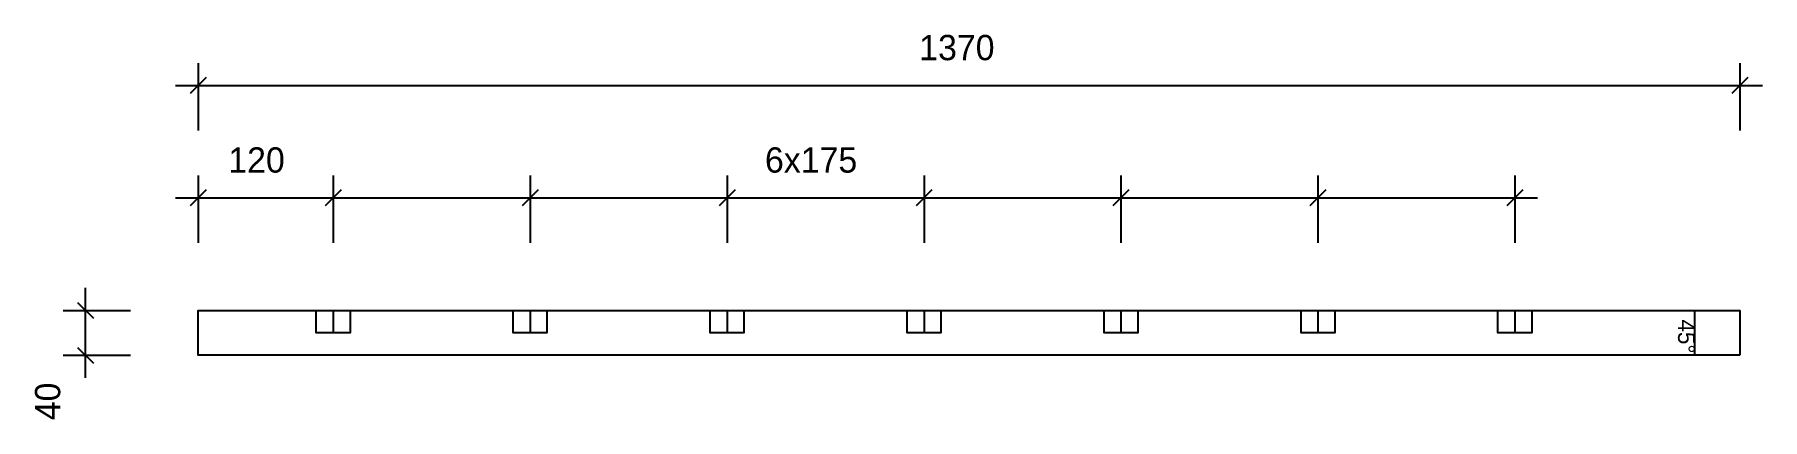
# Model space of a CAD drawing. Header units: millimetres. Extents: x -145 to 1390, y -57 to 285.
import ezdxf
from ezdxf.enums import TextEntityAlignment as Align

# ---------------------------------------------------------------- set-up
doc = ezdxf.new("R2010")
doc.units = ezdxf.units.MM
for name, color, linetype in [('CONTOUR', 7, 'CONTINUOUS'), ('CUT_MITRE', 7, 'CONTINUOUS'), ('DIMLINES', 7, 'CONTINUOUS'), ('DIMLINESTEXT', 7, 'CONTINUOUS'), ('DRILLINGSSIDE', 7, 'CONTINUOUS')]:
    doc.layers.add(name, color=color, linetype=linetype)

msp = doc.modelspace()

# ---------------------------------------------------------------- linework, layer by layer
at = {"layer": 'CONTOUR', "color": 0, "linetype": '0'}
msp.add_lwpolyline([(1370, 0), (0, 0), (0, 40), (1370, 40), (1370, 0)], dxfattribs=at)
at = {"layer": 'CUT_MITRE', "color": 1, "linetype": '1'}
msp.add_lwpolyline([(1370, 0), (1366, 0), (1350, 0), (1346, 0), (1330, 0), (1330, 8), (1330, 40), (1338, 40), (1370, 40), (1370, 32), (1370, 0)], dxfattribs=at)
at = {"layer": 'DIMLINES', "color": 0}
for p, q in [((7.071, 247.071), (-7.071, 232.929)), ((0, 260), (0, 200)), ((1377.071, 247.071), (1362.929, 232.929)), ((1370, 260), (1370, 200)), ((-20, 240), (1390, 240)), ((0, 160), (0, 100)), ((120, 160), (120, 100)), ((295, 160), (295, 100)), ((470, 160), (470, 100)), ((645, 160), (645, 100)), ((820, 160), (820, 100)), ((995, 160), (995, 100)), ((1170, 160), (1170, 100)), ((-20, 140), (1190, 140)), ((7.071, 147.071), (-7.071, 132.929)), ((127.071, 147.071), (112.929, 132.929)), ((302.071, 147.071), (287.929, 132.929)), ((477.071, 147.071), (462.929, 132.929)), ((652.071, 147.071), (637.929, 132.929)), ((827.071, 147.071), (812.929, 132.929)), ((1002.071, 147.071), (987.929, 132.929)), ((1177.071, 147.071), (1162.929, 132.929)), ((-107.071, 47.071), (-92.929, 32.929)), ((-100, -20), (-100, 60)), ((-120, 40), (-60, 40)), ((-120, 0), (-60, 0)), ((-107.071, 7.071), (-92.929, -7.071))]:
    msp.add_line(p, q, dxfattribs=at)
at = {"layer": 'DRILLINGSSIDE', "color": 3}
for p, q in [((120, 40), (120, 20)), ((295, 40), (295, 20)), ((470, 40), (470, 20)), ((645, 40), (645, 20)), ((820, 40), (820, 20)), ((995, 40), (995, 20)), ((1170, 40), (1170, 20))]:
    msp.add_line(p, q, dxfattribs=at)
at = {"layer": 'DRILLINGSSIDE', "color": 3, "linetype": '3'}
for points in [[(135, 40), (135, 20), (105, 20), (105, 40)], [(310, 40), (310, 20), (280, 20), (280, 40)], [(485, 40), (485, 20), (455, 20), (455, 40)], [(660, 40), (660, 20), (630, 20), (630, 40)], [(835, 40), (835, 20), (805, 20), (805, 40)], [(1010, 40), (1010, 20), (980, 20), (980, 40)], [(1185, 40), (1185, 20), (1155, 20), (1155, 40)]]:
    msp.add_lwpolyline(points, dxfattribs=at)

# ---------------------------------------------------------------- texts
at = {"layer": 'DIMLINESTEXT'}
for s, p in [('1370', (640.752, 285)), ('120', (26.814, 185)), ('6x175', (503.685, 185))]:
    msp.add_text(s, height=22.5, dxfattribs=at).set_placement(p, align=Align.TOP_LEFT)
for s, height, rotation, p in [('45°', 15, 270, (1330, 32)), ('40', 22.5, 90, (-145, -57.748))]:
    msp.add_text(s, height=height, rotation=rotation, dxfattribs=at).set_placement(p, align=Align.TOP_LEFT)

doc.saveas('drawing.dxf')
